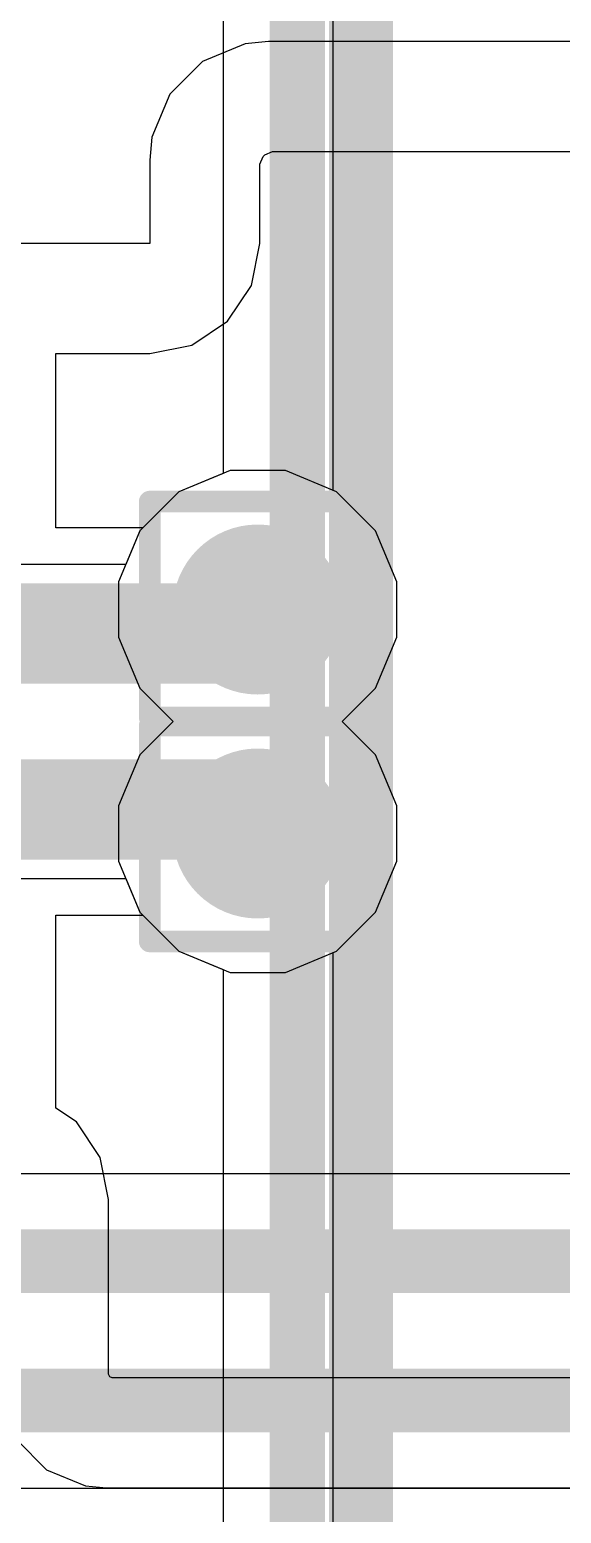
# Model space of a CAD drawing. Header units: inches. Extents: x -12 to 5355, y -7 to 5366.
# Drawn here: x 5.23 to 6.48, y 25.696 to 29.187 of the extents above; entities that cross this region are included whole.
import ezdxf

# ---------------------------------------------------------------- set-up
doc = ezdxf.new("R2010")
doc.units = ezdxf.units.IN
for name, color, linetype in [('BOTTOM LAYER', 5, 'Continuous'), ('Drill Drawing', 1, 'Continuous'), ('GROUND1', 16, 'Continuous'), ('GROUND2', 156, 'Continuous'), ('POWER', 76, 'Continuous'), ('SIGNAL', 90, 'Continuous'), ('Top 3D Models', 56, 'Continuous'), ('TOP LAYER', 1, 'Continuous'), ('Top Overlay', 2, 'Continuous'), ('Via Holes', 16, 'Continuous')]:
    doc.layers.add(name, color=color, linetype=linetype)

# ---------------------------------------------------------------- blocks, each defined once
blk = doc.blocks.new('2036150003_1')
at = {"layer": 'Top 3D Models'}
blk.add_lwpolyline([(4.705, 2.76, 0.13, 0.13, 0), (-4.705, 2.76, 0.13, 0.13, 0)], format="xyseb", dxfattribs=at)
at = {"layer": 'Top Overlay'}
blk.add_lwpolyline([(4.705, 2.91, 0.15, 0.15, 0), (-4.705, 2.91, 0.15, 0.15, 0)], format="xyseb", dxfattribs=at)

msp = doc.modelspace()

# ---------------------------------------------------------------- hatches: boundary and pattern name
at = {"layer": 'BOTTOM LAYER'}
h = msp.add_hatch(color=5, dxfattribs=at)
edge = h.paths.add_edge_path()
edge.add_arc((5.7658, 27.8225), 0.2, 0, 360)
h = msp.add_hatch(color=5, dxfattribs=at)
edge = h.paths.add_edge_path()
edge.add_arc((5.7658, 27.2955), 0.2, 0, 360)
at = {"layer": 'GROUND1'}
h = msp.add_hatch(color=16, dxfattribs=at)
edge = h.paths.add_edge_path()
edge.add_arc((5.7658, 27.8225), 0.2, 0, 360)
h = msp.add_hatch(color=16, dxfattribs=at)
edge = h.paths.add_edge_path()
edge.add_arc((5.7658, 27.2955), 0.2, 0, 360)
at = {"layer": 'GROUND2'}
h = msp.add_hatch(color=156, dxfattribs=at)
edge = h.paths.add_edge_path()
edge.add_arc((5.7658, 27.8225), 0.2, 0, 360)
h = msp.add_hatch(color=156, dxfattribs=at)
edge = h.paths.add_edge_path()
edge.add_arc((5.7658, 27.2955), 0.2, 0, 360)
at = {"layer": 'POWER'}
h = msp.add_hatch(color=76, dxfattribs=at)
edge = h.paths.add_edge_path()
edge.add_arc((5.7658, 27.8225), 0.2, 0, 360)
h = msp.add_hatch(color=76, dxfattribs=at)
edge = h.paths.add_edge_path()
edge.add_arc((5.7658, 27.2955), 0.2, 0, 360)
at = {"layer": 'SIGNAL'}
h = msp.add_hatch(color=90, dxfattribs=at)
edge = h.paths.add_edge_path()
edge.add_arc((5.7658, 27.8225), 0.2, 0, 360)
h = msp.add_hatch(color=90, dxfattribs=at)
edge = h.paths.add_edge_path()
edge.add_arc((5.7658, 27.2955), 0.2, 0, 360)
at = {"layer": 'TOP LAYER'}
h = msp.add_hatch(color=1, dxfattribs=at)
edge = h.paths.add_edge_path()
edge.add_arc((5.7658, 27.8225), 0.2, 0, 360)
h = msp.add_hatch(color=1, dxfattribs=at)
edge = h.paths.add_edge_path()
edge.add_arc((5.7658, 27.2955), 0.2, 0, 360)
at = {"layer": 'Via Holes'}
h = msp.add_hatch(color=7, dxfattribs=at)
edge = h.paths.add_edge_path()
edge.add_arc((5.7658, 27.8225), 0.1, 0, 360)
h = msp.add_hatch(color=7, dxfattribs=at)
edge = h.paths.add_edge_path()
edge.add_arc((5.7658, 27.2955), 0.1, 0, 360)

# ---------------------------------------------------------------- linework, layer by layer
at = {"layer": 'BOTTOM LAYER'}
for p, q in [((5.7008, 28.1495), (5.5806, 28.0997)), ((5.8308, 28.1495), (5.7008, 28.1495)), ((5.951, 28.0997), (5.8308, 28.1495)), ((5.5806, 28.0997), (5.4886, 28.0077)), ((6.043, 28.0077), (5.951, 28.0997)), ((5.4886, 28.0077), (5.4559, 27.9287)), ((6.0928, 27.8875), (6.043, 28.0077)), ((5.4559, 27.9287), (4.9406, 27.9287)), ((6.0928, 27.7575), (6.0928, 27.8875)), ((6.043, 27.6373), (6.0928, 27.7575)), ((5.9647, 27.559), (6.043, 27.6373)), ((6.043, 27.4807), (5.9647, 27.559)), ((6.0928, 27.3605), (6.043, 27.4807)), ((6.0928, 27.2305), (6.0928, 27.3605)), ((6.043, 27.1103), (6.0928, 27.2305)), ((4.9452, 27.1893), (5.4559, 27.1893)), ((5.4559, 27.1893), (5.4886, 27.1103)), ((5.4886, 27.1103), (5.5806, 27.0183)), ((5.951, 27.0183), (6.043, 27.1103)), ((5.5806, 27.0183), (5.7008, 26.9685)), ((5.8308, 26.9685), (5.951, 27.0183)), ((5.7008, 26.9685), (5.8308, 26.9685)), ((6.6745, 26.4949), (5.022, 26.4949)), ((5.1175, 25.7554), (6.6786, 25.7554))]:
    msp.add_line(p, q, dxfattribs=at)
for points in [[(5.7658, 27.8225, 0.1499, 0.1499, -0.414214), (5.6661, 27.7228, 0.1499, 0.1499, 0)], [(4.9406, 27.7228, 0.1499, 0.1499, 0), (5.6661, 27.7228, 0.1499, 0.1499, 0)], [(4.9452, 27.3952, 0.1499, 0.1499, 0), (5.6661, 27.3952, 0.1499, 0.1499, 0)], [(5.6661, 27.3952, 0.1499, 0.1499, -0.414214), (5.7658, 27.2955, 0.1499, 0.1499, 0)], [(5.022, 26.289, 0.1499, 0.1499, 0), (6.6971, 26.289, 0.1499, 0.1499, 0)], [(5.022, 25.9613, 0.1499, 0.1499, 0), (6.6912, 25.9613, 0.1499, 0.1499, 0)]]:
    msp.add_lwpolyline(points, format="xyseb", dxfattribs=at)
for points in [[(5.7283, 27.8225, 0.0749, 0.0749, 1), (5.8033, 27.8225, 0.0749, 0.0749, 1)], [(5.6287, 27.7228, 0.0749, 0.0749, 1), (5.7036, 27.7228, 0.0749, 0.0749, 1)], [(5.6287, 27.7228, 0.0749, 0.0749, 1), (5.7036, 27.7228, 0.0749, 0.0749, 1)], [(5.6287, 27.3952, 0.0749, 0.0749, 1), (5.7036, 27.3952, 0.0749, 0.0749, 1)], [(5.6287, 27.3952, 0.0749, 0.0749, 1), (5.7036, 27.3952, 0.0749, 0.0749, 1)], [(5.7283, 27.2955, 0.0749, 0.0749, 1), (5.8033, 27.2955, 0.0749, 0.0749, 1)]]:
    msp.add_lwpolyline(points, format="xyseb", close=True, dxfattribs=at)
at = {"layer": 'Drill Drawing'}
for points in [[(5.5118, 28.0765, 0.0508, 0.0508, 0), (6.0198, 28.0765, 0.0508, 0.0508, 0)], [(5.5118, 27.5685, 0.0508, 0.0508, 0), (5.5118, 28.0765, 0.0508, 0.0508, 0)], [(6.0198, 27.5685, 0.0508, 0.0508, 0), (6.0198, 28.0765, 0.0508, 0.0508, 0)], [(5.5118, 27.5685, 0.0508, 0.0508, 0), (6.0198, 27.5685, 0.0508, 0.0508, 0)], [(5.5118, 27.5495, 0.0508, 0.0508, 0), (6.0198, 27.5495, 0.0508, 0.0508, 0)], [(5.5118, 27.0415, 0.0508, 0.0508, 0), (5.5118, 27.5495, 0.0508, 0.0508, 0)], [(6.0198, 27.0415, 0.0508, 0.0508, 0), (6.0198, 27.5495, 0.0508, 0.0508, 0)], [(5.5118, 27.0415, 0.0508, 0.0508, 0), (6.0198, 27.0415, 0.0508, 0.0508, 0)]]:
    msp.add_lwpolyline(points, format="xyseb", dxfattribs=at)
for points in [[(5.4991, 28.0765, 0.0254, 0.0254, 1), (5.5245, 28.0765, 0.0254, 0.0254, 1)], [(5.4991, 28.0765, 0.0254, 0.0254, 1), (5.5245, 28.0765, 0.0254, 0.0254, 1)], [(6.0071, 28.0765, 0.0254, 0.0254, 1), (6.0325, 28.0765, 0.0254, 0.0254, 1)], [(6.0071, 28.0765, 0.0254, 0.0254, 1), (6.0325, 28.0765, 0.0254, 0.0254, 1)], [(5.4991, 27.5685, 0.0254, 0.0254, 1), (5.5245, 27.5685, 0.0254, 0.0254, 1)], [(5.4991, 27.5685, 0.0254, 0.0254, 1), (5.5245, 27.5685, 0.0254, 0.0254, 1)], [(6.0071, 27.5685, 0.0254, 0.0254, 1), (6.0325, 27.5685, 0.0254, 0.0254, 1)], [(6.0071, 27.5685, 0.0254, 0.0254, 1), (6.0325, 27.5685, 0.0254, 0.0254, 1)], [(5.4991, 27.5495, 0.0254, 0.0254, 1), (5.5245, 27.5495, 0.0254, 0.0254, 1)], [(5.4991, 27.5495, 0.0254, 0.0254, 1), (5.5245, 27.5495, 0.0254, 0.0254, 1)], [(6.0071, 27.5495, 0.0254, 0.0254, 1), (6.0325, 27.5495, 0.0254, 0.0254, 1)], [(6.0071, 27.5495, 0.0254, 0.0254, 1), (6.0325, 27.5495, 0.0254, 0.0254, 1)], [(5.4991, 27.0415, 0.0254, 0.0254, 1), (5.5245, 27.0415, 0.0254, 0.0254, 1)], [(5.4991, 27.0415, 0.0254, 0.0254, 1), (5.5245, 27.0415, 0.0254, 0.0254, 1)], [(6.0071, 27.0415, 0.0254, 0.0254, 1), (6.0325, 27.0415, 0.0254, 0.0254, 1)], [(6.0071, 27.0415, 0.0254, 0.0254, 1), (6.0325, 27.0415, 0.0254, 0.0254, 1)]]:
    msp.add_lwpolyline(points, format="xyseb", close=True, dxfattribs=at)
at = {"layer": 'GROUND1'}
for p, q in [((5.7008, 28.1495), (5.5806, 28.0997)), ((5.8308, 28.1495), (5.7008, 28.1495)), ((5.951, 28.0997), (5.8308, 28.1495)), ((5.5806, 28.0997), (5.4886, 28.0077)), ((6.043, 28.0077), (5.951, 28.0997)), ((5.4886, 28.0077), (5.4388, 27.8875)), ((6.0928, 27.8875), (6.043, 28.0077)), ((5.4388, 27.8875), (5.4388, 27.7575)), ((6.0928, 27.7575), (6.0928, 27.8875)), ((5.4388, 27.7575), (5.4886, 27.6373)), ((6.043, 27.6373), (6.0928, 27.7575)), ((5.4886, 27.6373), (5.5669, 27.559)), ((5.9647, 27.559), (6.043, 27.6373)), ((5.5669, 27.559), (5.4886, 27.4807)), ((6.043, 27.4807), (5.9647, 27.559)), ((5.4886, 27.4807), (5.4388, 27.3605)), ((6.0928, 27.3605), (6.043, 27.4807)), ((5.4388, 27.3605), (5.4388, 27.2305)), ((6.0928, 27.2305), (6.0928, 27.3605)), ((5.4388, 27.2305), (5.4886, 27.1103)), ((6.043, 27.1103), (6.0928, 27.2305)), ((5.4886, 27.1103), (5.5806, 27.0183)), ((5.951, 27.0183), (6.043, 27.1103)), ((5.5806, 27.0183), (5.7008, 26.9685)), ((5.8308, 26.9685), (5.951, 27.0183)), ((5.7008, 26.9685), (5.8308, 26.9685))]:
    msp.add_line(p, q, dxfattribs=at)
at = {"layer": 'GROUND2'}
for p, q in [((5.7008, 28.1495), (5.5806, 28.0997)), ((5.8308, 28.1495), (5.7008, 28.1495)), ((5.951, 28.0997), (5.8308, 28.1495)), ((5.5806, 28.0997), (5.4886, 28.0077)), ((6.043, 28.0077), (5.951, 28.0997)), ((5.4886, 28.0077), (5.4388, 27.8875)), ((6.0928, 27.8875), (6.043, 28.0077)), ((5.4388, 27.8875), (5.4388, 27.7575)), ((6.0928, 27.7575), (6.0928, 27.8875)), ((5.4388, 27.7575), (5.4886, 27.6373)), ((6.043, 27.6373), (6.0928, 27.7575)), ((5.4886, 27.6373), (5.5669, 27.559)), ((5.9647, 27.559), (6.043, 27.6373)), ((5.5669, 27.559), (5.4886, 27.4807)), ((6.043, 27.4807), (5.9647, 27.559)), ((5.4886, 27.4807), (5.4388, 27.3605)), ((6.0928, 27.3605), (6.043, 27.4807)), ((5.4388, 27.3605), (5.4388, 27.2305)), ((6.0928, 27.2305), (6.0928, 27.3605)), ((5.4388, 27.2305), (5.4886, 27.1103)), ((6.043, 27.1103), (6.0928, 27.2305)), ((5.4886, 27.1103), (5.5806, 27.0183)), ((5.951, 27.0183), (6.043, 27.1103)), ((5.5806, 27.0183), (5.7008, 26.9685)), ((5.8308, 26.9685), (5.951, 27.0183)), ((5.7008, 26.9685), (5.8308, 26.9685))]:
    msp.add_line(p, q, dxfattribs=at)
at = {"layer": 'POWER'}
for p, q in [((5.6846, 29.9466), (5.6846, 28.1428)), ((5.9436, 28.1028), (5.9436, 29.9466)), ((5.6846, 28.1428), (5.5806, 28.0997)), ((5.951, 28.0997), (5.9436, 28.1028)), ((5.5806, 28.0997), (5.4886, 28.0077)), ((6.043, 28.0077), (5.951, 28.0997)), ((5.4886, 28.0077), (5.4388, 27.8875)), ((6.0928, 27.8875), (6.043, 28.0077)), ((5.4388, 27.8875), (5.4388, 27.7575)), ((6.0928, 27.7575), (6.0928, 27.8875)), ((5.4388, 27.7575), (5.4886, 27.6373)), ((6.043, 27.6373), (6.0928, 27.7575)), ((5.4886, 27.6373), (5.5669, 27.559)), ((5.9647, 27.559), (6.043, 27.6373)), ((5.5669, 27.559), (5.4886, 27.4807)), ((6.043, 27.4807), (5.9647, 27.559)), ((5.4886, 27.4807), (5.4388, 27.3605)), ((6.0928, 27.3605), (6.043, 27.4807)), ((5.4388, 27.3605), (5.4388, 27.2305)), ((6.0928, 27.2305), (6.0928, 27.3605)), ((5.4388, 27.2305), (5.4886, 27.1103)), ((6.043, 27.1103), (6.0928, 27.2305)), ((5.4886, 27.1103), (5.5806, 27.0183)), ((5.951, 27.0183), (6.043, 27.1103)), ((5.5806, 27.0183), (5.6846, 26.9752)), ((5.9436, 27.0152), (5.951, 27.0183)), ((5.9436, 25.019), (5.9436, 27.0152)), ((5.6846, 26.9752), (5.6846, 25.019))]:
    msp.add_line(p, q, dxfattribs=at)
at = {"layer": 'SIGNAL'}
for p, q in [((5.7008, 28.1495), (5.5806, 28.0997)), ((5.8308, 28.1495), (5.7008, 28.1495)), ((5.951, 28.0997), (5.8308, 28.1495)), ((5.5806, 28.0997), (5.4886, 28.0077)), ((6.043, 28.0077), (5.951, 28.0997)), ((5.4886, 28.0077), (5.4388, 27.8875)), ((6.0928, 27.8875), (6.043, 28.0077)), ((5.4388, 27.8875), (5.4388, 27.7575)), ((6.0928, 27.7575), (6.0928, 27.8875)), ((5.4388, 27.7575), (5.4886, 27.6373)), ((6.043, 27.6373), (6.0928, 27.7575)), ((5.4886, 27.6373), (5.5669, 27.559)), ((5.9647, 27.559), (6.043, 27.6373)), ((5.5669, 27.559), (5.4886, 27.4807)), ((6.043, 27.4807), (5.9647, 27.559)), ((5.4886, 27.4807), (5.4388, 27.3605)), ((6.0928, 27.3605), (6.043, 27.4807)), ((5.4388, 27.3605), (5.4388, 27.2305)), ((6.0928, 27.2305), (6.0928, 27.3605)), ((5.4388, 27.2305), (5.4886, 27.1103)), ((6.043, 27.1103), (6.0928, 27.2305)), ((5.4886, 27.1103), (5.5806, 27.0183)), ((5.951, 27.0183), (6.043, 27.1103)), ((5.5806, 27.0183), (5.7008, 26.9685)), ((5.8308, 26.9685), (5.951, 27.0183)), ((5.7008, 26.9685), (5.8308, 26.9685))]:
    msp.add_line(p, q, dxfattribs=at)
at = {"layer": 'TOP LAYER'}
for p, q in [((5.7367, 29.1538), (5.636, 29.1121)), ((5.7912, 29.1592), (5.7367, 29.1538)), ((9.1186, 29.1592), (5.7912, 29.1592)), ((5.7912, 29.1592), (5.7912, 29.1592)), ((5.636, 29.1121), (5.5589, 29.035)), ((5.5589, 29.035), (5.5172, 28.9343)), ((5.5172, 28.9343), (5.5118, 28.8798)), ((5.5118, 28.8798), (5.5118, 28.684)), ((5.7708, 28.8671), (5.7711, 28.8707)), ((5.7711, 28.8707), (5.7784, 28.8883)), ((5.7784, 28.8883), (5.7827, 28.8926)), ((5.7827, 28.8926), (5.8003, 28.8999)), ((5.8003, 28.8999), (5.804, 28.9002)), ((5.804, 28.9002), (6.7275, 28.9002)), ((5.7708, 28.684), (5.7708, 28.8671)), ((5.5118, 28.684), (4.0408, 28.684)), ((5.7511, 28.5849), (5.7708, 28.684)), ((5.6949, 28.5009), (5.7511, 28.5849)), ((5.6109, 28.4447), (5.6949, 28.5009)), ((5.2908, 28.0149), (5.2908, 28.425)), ((5.2908, 28.425), (5.5118, 28.425)), ((5.5118, 28.425), (5.6109, 28.4447)), ((5.7008, 28.1495), (5.5806, 28.0997)), ((5.8308, 28.1495), (5.7008, 28.1495)), ((5.951, 28.0997), (5.8308, 28.1495)), ((5.5806, 28.0997), (5.4958, 28.0149)), ((6.043, 28.0077), (5.951, 28.0997)), ((5.4958, 28.0149), (5.2908, 28.0149)), ((6.0928, 27.8875), (6.043, 28.0077)), ((6.0928, 27.7575), (6.0928, 27.8875)), ((6.043, 27.6373), (6.0928, 27.7575)), ((5.9647, 27.559), (6.043, 27.6373)), ((6.043, 27.4807), (5.9647, 27.559)), ((6.0928, 27.3605), (6.043, 27.4807)), ((6.0928, 27.2305), (6.0928, 27.3605)), ((6.043, 27.1103), (6.0928, 27.2305)), ((5.2908, 26.6495), (5.2908, 27.1031)), ((5.2908, 27.1031), (5.4958, 27.1031)), ((5.4958, 27.1031), (5.5806, 27.0183)), ((5.951, 27.0183), (6.043, 27.1103)), ((5.5806, 27.0183), (5.7008, 26.9685)), ((5.8308, 26.9685), (5.951, 27.0183)), ((5.7008, 26.9685), (5.8308, 26.9685)), ((5.3393, 26.6171), (5.2908, 26.6495)), ((5.3955, 26.5331), (5.3393, 26.6171)), ((5.4152, 26.434), (5.3955, 26.5331)), ((5.4152, 26.0233), (5.4152, 26.434)), ((5.4177, 26.0171), (5.4152, 26.0233)), ((5.4239, 26.0146), (5.4177, 26.0171)), ((7.759, 26.0146), (5.4239, 26.0146)), ((5.199, 25.8685), (5.2691, 25.7984)), ((5.2691, 25.7984), (5.3606, 25.7605)), ((5.3606, 25.7605), (5.4102, 25.7556)), ((5.4102, 25.7556), (9.144, 25.7556))]:
    msp.add_line(p, q, dxfattribs=at)
for points in [[(5.7658, 27.809, 0.1499, 0.1499, 0), (5.7658, 27.8225, 0.1499, 0.1499, 0)], [(4.7888, 27.809, 0.1499, 0.1499, 0), (5.7658, 27.809, 0.1499, 0.1499, 0)], [(4.7888, 27.309, 0.1499, 0.1499, 0), (5.7658, 27.309, 0.1499, 0.1499, 0)], [(5.7658, 27.2955, 0.1499, 0.1499, 0), (5.7658, 27.309, 0.1499, 0.1499, 0)]]:
    msp.add_lwpolyline(points, format="xyseb", dxfattribs=at)
for points in [[(5.7283, 27.8225, 0.0749, 0.0749, 1), (5.8033, 27.8225, 0.0749, 0.0749, 1)], [(5.7283, 27.809, 0.0749, 0.0749, 1), (5.8033, 27.809, 0.0749, 0.0749, 1)], [(5.7283, 27.809, 0.0749, 0.0749, 1), (5.8033, 27.809, 0.0749, 0.0749, 1)], [(5.7283, 27.309, 0.0749, 0.0749, 1), (5.8033, 27.309, 0.0749, 0.0749, 1)], [(5.7283, 27.309, 0.0749, 0.0749, 1), (5.8033, 27.309, 0.0749, 0.0749, 1)], [(5.7283, 27.2955, 0.0749, 0.0749, 1), (5.8033, 27.2955, 0.0749, 0.0749, 1)]]:
    msp.add_lwpolyline(points, format="xyseb", close=True, dxfattribs=at)

# ---------------------------------------------------------------- block references
at = {"rotation": 270}
msp.add_blockref('2036150003_1', (3.0988, 27.559), dxfattribs=at)

doc.saveas('drawing.dxf')
